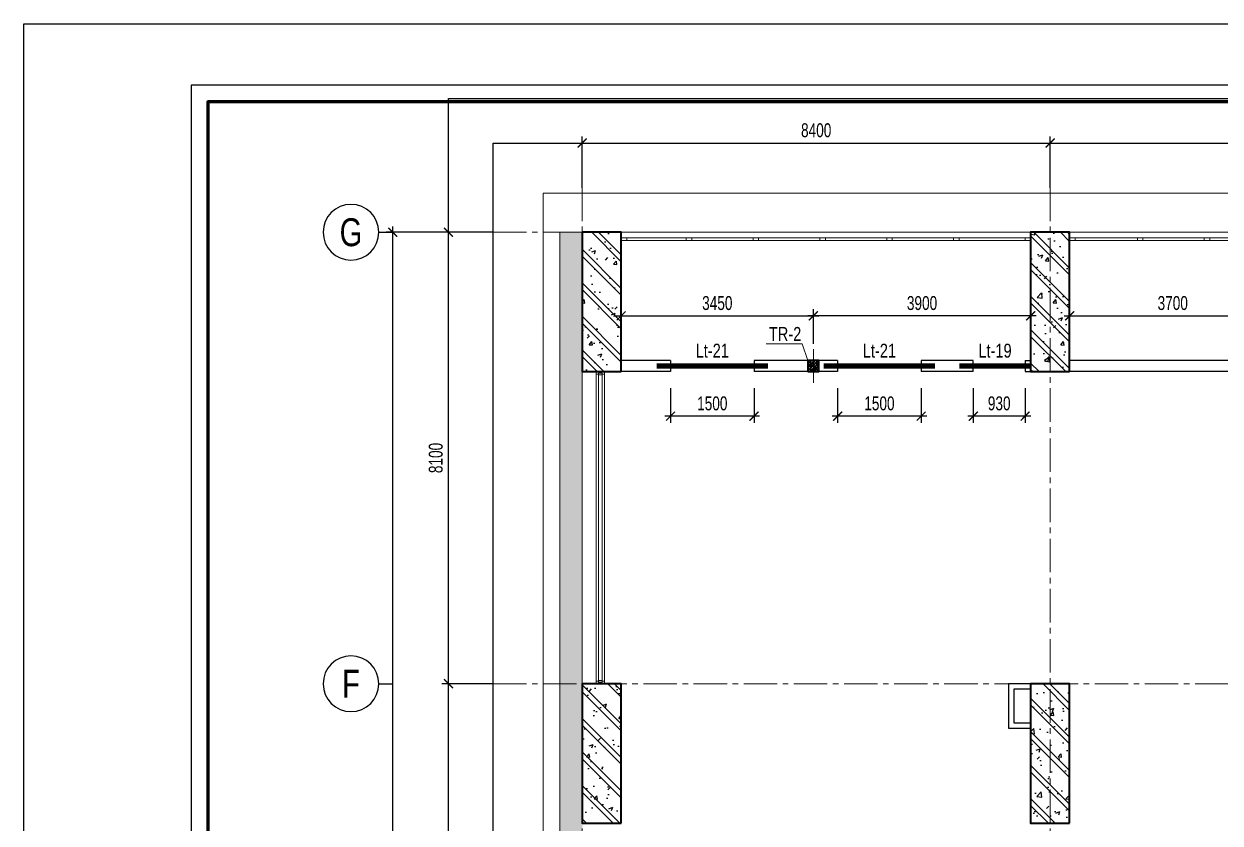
# Model space of a CAD drawing. Header units: millimetres. Extents: x 0 to 84100, y 0 to 158663.
# Drawn here: x 0 to 21471, y 144326 to 158663 of the extents above; entities that cross this region are included whole.
import ezdxf
from ezdxf.enums import TextEntityAlignment as Align

# ---------------------------------------------------------------- set-up
doc = ezdxf.new("R2010")
doc.units = ezdxf.units.MM
doc.header["$LTSCALE"] = 800
doc.header["$MEASUREMENT"] = 0
doc.linetypes.add('CENTER2', pattern=[1.125, 0.75, -0.125, 0.125, -0.125])
doc.layers.get('DEFPOINTS').update_dxf_attribs({"color": 87})
for name, color, linetype, lineweight in [('02.CDC.DIM', 1, 'Continuous', 20), ('CDC.01.AXIS', 160, 'CENTER2', 13), ('CDC.07.TEXTCOL', 3, 'Continuous', 18), ('CDC.09.COLUMN', 4, 'Continuous', 35), ('CDC.11.NOTE', 8, 'Continuous', 18)]:
    doc.layers.add(name, color=color, linetype=linetype, lineweight=lineweight)
for name, color, linetype in [('CDC-KHUNGTEN', 9, 'Continuous'), ('CDC.02.DIM', 1, 'Continuous'), ('CDC.03.BORDER', 3, 'Continuous'), ('CDC.06.TEXT', 2, 'Continuous'), ('CDC.10.HATCH', 9, 'Continuous'), ('HATCH', 8, 'Continuous'), ('KCS_LANH_TO', 3, 'Continuous')]:
    doc.layers.add(name, color=color, linetype=linetype)
doc.layers.add('CDC.15.NOPLOT', color=87, linetype='Continuous', plot=False)
doc.styles.add('BIGTEXT', font='arial.ttf', dxfattribs={"width": 0.8})
doc.styles.add('KCS_SMTEXT', font='arial.ttf', dxfattribs={"width": 0.7})
doc.dimstyles.new('KCS_DIM100', dxfattribs={"dimscale": 100, "dimtxt": 2.5, "dimasz": 1.6, "dimexe": 1.2, "dimexo": 0, "dimgap": 1, "dimtad": 1, "dimdec": 0, "dimzin": 0, "dimdsep": 46, "dimtxsty": 'KCS_SMTEXT', "dimblk": 'ARCHTICK', "dimcen": 0, "dimdle": 1, "dimclrd": 1, "dimclre": 1, "dimclrt": 2, "dimadec": 0, "dimazin": 0, "dimtfac": 1, "dimtdec": 0, "dimtix": 1, "dimtmove": 2, "dimatfit": 3, "dimfxl": 1, "dimtolj": 1, "dimtzin": 0, "dimarcsym": 0})
pattern_1 = [(50, (61100.4, -1179204.9), (717.26018, -62.75213), [75, -825]), (355, (61100.4, -1179204.9), (-138.75133, 752.19213), [60, -660]), (100.4514, (61160.2, -1179210.1), (578.50938, 689.43954), [63.7402, -701.1421]), (46.1842, (61100.4, -1179004.9), (1067.24105, -165.519), [112.5, -1237.5]), (96.6356, (61189.4, -1179018.7), (934.6627, 974.1179), [95.6103, -1051.713]), (351.1842, (61100.4, -1179004.9), (934.6619, 974.1186), [90, -990]), (21, (61200.4, -1179054.9), (596.90705, -402.6189), [75, -825]), (226, (61200.4, -1179054.9), (671.88212, -365.5398), [60, -660]), (71.4514, (61250.16, -1179088.44), (840.22263, 322.5305), [63.7402, -701.1421]), (67.5, (61100.42, -1179204.9), (-155.916183, 294.37446), [0, -652, 0, -670, 0, -662.5]), (4.5, (61100.42, -1179204.9), (283.35092, 380.10319), [0, -382, 0, -637, 0, -252.5]), (327.5, (60877.42, -1179204.9), (533.822436, -22.55487), [0, -250, 0, -780, 0, -1035]), (317.5, (60777.4, -1179204.9), (583.18617, 100.10498), [0, -325, 0, -518, 0, -735]), (315, (61100.42, -1179204.9), (300.52038, 300.52038), []), (315, (61100.42, -1179082.4), (300.52038, 300.52038), [])]

# ---------------------------------------------------------------- blocks, each defined once
blk = doc.blocks.new('*U25')
for points in [[(60, -40), (45, -40), (45, 3), (0, 3), (0, -40), (0, -40), (0, -103), (0, -103), (0, -147), (45, -147), (45, -103), (60, -103)], [(5540, -40), (5555, -40), (5555, 3), (5600, 3), (5600, -40), (5600, -40), (5600, -103), (5600, -103), (5600, -147), (5555, -147), (5555, -103), (5540, -103)], [(30, -103), (60, -103), (60, -40), (30, -40)], [(5570, -103), (5540, -103), (5540, -40), (5570, -40)]]:
    blk.add_lwpolyline(points, close=True)
at = {"lineweight": -2}
for points in [[(45, 3), (5555, 3), (5555, -40), (45, -40)], [(45, -103), (5555, -103), (5555, -147), (45, -147)]]:
    blk.add_lwpolyline(points, close=True, dxfattribs=at)
blk = doc.blocks.new('_ArchTick')
at = {"color": 0, "linetype": 'ByBlock', "const_width": 0.15}
blk.add_lwpolyline([(-0.5, -0.5), (0.5, 0.5)], dxfattribs=at)
blk = doc.blocks.new('*D406')
at = {"layer": 'CDC.02.DIM', "color": 1, "lineweight": -2, "ltscale": 0.5, "transparency": 16777216}
for p, q in [((9921, 156526), (18521, 156526)), ((10021, 155722), (10021, 156646)), ((18421, 155722), (18421, 156646))]:
    blk.add_line(p, q, dxfattribs=at)
at = {"layer": 'DEFPOINTS', "color": 0, "ltscale": 0.5, "transparency": 16777216}
for p in [(18421, 156526), (10021, 155722), (18421, 155722)]:
    blk.add_point(p, dxfattribs=at)
at = {"layer": 'CDC.02.DIM', "color": 1, "lineweight": -2, "ltscale": 0.5, "transparency": 16777216, "xscale": 160, "yscale": 160, "zscale": 160, "rotation": 180}
blk.add_blockref('_ArchTick', (10021, 156526), dxfattribs=at)
at = {"layer": 'CDC.02.DIM', "color": 1, "lineweight": -2, "ltscale": 0.5, "transparency": 16777216, "xscale": 160, "yscale": 160, "zscale": 160}
blk.add_blockref('_ArchTick', (18421, 156526), dxfattribs=at)
at = {"layer": 'CDC.02.DIM', "color": 2, "ltscale": 0.5, "transparency": 16777216, "insert": (14221, 156754), "char_height": 250, "attachment_point": 5, "style": 'KCS_SMTEXT'}
blk.add_mtext('\\A1;8400', dxfattribs=at)
blk = doc.blocks.new('*D407')
at = {"layer": 'CDC.02.DIM', "color": 1, "lineweight": -2, "ltscale": 0.5, "transparency": 16777216}
for p, q in [((18321, 156526), (26621, 156526)), ((18421, 155722), (18421, 156646)), ((26521, 155722), (26521, 156646))]:
    blk.add_line(p, q, dxfattribs=at)
at = {"layer": 'DEFPOINTS', "color": 0, "ltscale": 0.5, "transparency": 16777216}
for p in [(26521, 156526), (18421, 155722), (26521, 155722)]:
    blk.add_point(p, dxfattribs=at)
at = {"layer": 'CDC.02.DIM', "color": 1, "lineweight": -2, "ltscale": 0.5, "transparency": 16777216, "xscale": 160, "yscale": 160, "zscale": 160, "rotation": 180}
blk.add_blockref('_ArchTick', (18421, 156526), dxfattribs=at)
at = {"layer": 'CDC.02.DIM', "color": 1, "lineweight": -2, "ltscale": 0.5, "transparency": 16777216, "xscale": 160, "yscale": 160, "zscale": 160}
blk.add_blockref('_ArchTick', (26521, 156526), dxfattribs=at)
at = {"layer": 'CDC.02.DIM', "color": 2, "ltscale": 0.5, "transparency": 16777216, "insert": (22471, 156754), "char_height": 250, "attachment_point": 5, "style": 'KCS_SMTEXT'}
blk.add_mtext('\\A1;8100', dxfattribs=at)
blk = doc.blocks.new('*D430')
at = {"layer": 'CDC.02.DIM', "color": 1, "lineweight": -2, "ltscale": 0.5, "transparency": 16777216}
for p, q in [((7621, 138626), (7621, 146926)), ((8421, 146826), (7501, 146826)), ((8421, 138726), (7501, 138726))]:
    blk.add_line(p, q, dxfattribs=at)
at = {"layer": 'DEFPOINTS', "color": 0, "ltscale": 0.5, "transparency": 16777216}
for p in [(7621, 146826), (8421, 146826), (8421, 138726)]:
    blk.add_point(p, dxfattribs=at)
at = {"layer": 'CDC.02.DIM', "color": 1, "lineweight": -2, "ltscale": 0.5, "transparency": 16777216, "xscale": 160, "yscale": 160, "zscale": 160}
for p, rotation in [((7621, 146826), 90), ((7621, 138726), 270)]:
    blk.add_blockref('_ArchTick', p, dxfattribs=dict(at, rotation=rotation))
at = {"layer": 'CDC.02.DIM', "color": 2, "ltscale": 0.5, "transparency": 16777216, "insert": (7393, 142776), "char_height": 250, "attachment_point": 5, "rotation": 90, "style": 'KCS_SMTEXT'}
blk.add_mtext('\\A1;8100', dxfattribs=at)
blk = doc.blocks.new('*D431')
at = {"layer": 'CDC.02.DIM', "color": 1, "lineweight": -2, "ltscale": 0.5, "transparency": 16777216}
for p, q in [((7621, 146726), (7621, 155026)), ((8421, 154926), (7501, 154926)), ((8421, 146826), (7501, 146826))]:
    blk.add_line(p, q, dxfattribs=at)
at = {"layer": 'DEFPOINTS', "color": 0, "ltscale": 0.5, "transparency": 16777216}
for p in [(7621, 154926), (8421, 154926), (8421, 146826)]:
    blk.add_point(p, dxfattribs=at)
at = {"layer": 'CDC.02.DIM', "color": 1, "lineweight": -2, "ltscale": 0.5, "transparency": 16777216, "xscale": 160, "yscale": 160, "zscale": 160}
for p, rotation in [((7621, 154926), 90), ((7621, 146826), 270)]:
    blk.add_blockref('_ArchTick', p, dxfattribs=dict(at, rotation=rotation))
at = {"layer": 'CDC.02.DIM', "color": 2, "ltscale": 0.5, "transparency": 16777216, "insert": (7393, 150876), "char_height": 250, "attachment_point": 5, "rotation": 90, "style": 'KCS_SMTEXT'}
blk.add_mtext('\\A1;8100', dxfattribs=at)
blk = doc.blocks.new('*D433')
at = {"layer": 'CDC.02.DIM', "color": 1, "lineweight": -2, "ltscale": 0.5, "transparency": 16777216}
for p, q in [((6621, 106226), (6621, 155026)), ((8421, 154926), (6501, 154926)), ((8421, 106326), (6501, 106326))]:
    blk.add_line(p, q, dxfattribs=at)
at = {"layer": 'DEFPOINTS', "color": 0, "ltscale": 0.5, "transparency": 16777216}
for p in [(6621, 154926), (8421, 154926), (8421, 106326)]:
    blk.add_point(p, dxfattribs=at)
at = {"layer": 'CDC.02.DIM', "color": 1, "lineweight": -2, "ltscale": 0.5, "transparency": 16777216, "xscale": 160, "yscale": 160, "zscale": 160}
for p, rotation in [((6621, 154926), 90), ((6621, 106326), 270)]:
    blk.add_blockref('_ArchTick', p, dxfattribs=dict(at, rotation=rotation))
at = {"layer": 'CDC.02.DIM', "color": 2, "ltscale": 0.5, "transparency": 16777216, "insert": (6393, 129626), "char_height": 250, "attachment_point": 5, "rotation": 90, "style": 'KCS_SMTEXT'}
blk.add_mtext('\\A1;48600', dxfattribs=at)
blk = doc.blocks.new('*D442')
at = {"layer": 'CDC.02.DIM', "color": 1, "lineweight": -2, "transparency": 16777216}
for p, q in [((11606, 152126), (11606, 151506)), ((13106, 152126), (13106, 151506)), ((13206, 151626), (11506, 151626))]:
    blk.add_line(p, q, dxfattribs=at)
at = {"layer": 'DEFPOINTS', "color": 0, "transparency": 16777216}
for p in [(11606, 152126), (13106, 152126), (11606, 151626)]:
    blk.add_point(p, dxfattribs=at)
at = {"layer": 'CDC.02.DIM', "color": 1, "lineweight": -2, "transparency": 16777216, "xscale": 160, "yscale": 160, "zscale": 160, "rotation": 180}
blk.add_blockref('_ArchTick', (11606, 151626), dxfattribs=at)
at = {"layer": 'CDC.02.DIM', "color": 1, "lineweight": -2, "transparency": 16777216, "xscale": 160, "yscale": 160, "zscale": 160}
blk.add_blockref('_ArchTick', (13106, 151626), dxfattribs=at)
at = {"layer": 'CDC.02.DIM', "color": 2, "transparency": 16777216, "insert": (12356, 151854), "char_height": 250, "attachment_point": 5, "style": 'KCS_SMTEXT'}
blk.add_mtext('\\A1;1500', dxfattribs=at)
blk = doc.blocks.new('*D443')
at = {"layer": 'CDC.02.DIM', "color": 1, "lineweight": -2, "transparency": 16777216}
for p, q in [((14606, 152126), (14606, 151506)), ((16106, 152126), (16106, 151506)), ((16206, 151626), (14506, 151626))]:
    blk.add_line(p, q, dxfattribs=at)
at = {"layer": 'DEFPOINTS', "color": 0, "transparency": 16777216}
for p in [(14606, 152126), (16106, 152126), (14606, 151626)]:
    blk.add_point(p, dxfattribs=at)
at = {"layer": 'CDC.02.DIM', "color": 1, "lineweight": -2, "transparency": 16777216, "xscale": 160, "yscale": 160, "zscale": 160, "rotation": 180}
blk.add_blockref('_ArchTick', (14606, 151626), dxfattribs=at)
at = {"layer": 'CDC.02.DIM', "color": 1, "lineweight": -2, "transparency": 16777216, "xscale": 160, "yscale": 160, "zscale": 160}
blk.add_blockref('_ArchTick', (16106, 151626), dxfattribs=at)
at = {"layer": 'CDC.02.DIM', "color": 2, "transparency": 16777216, "insert": (15356, 151854), "char_height": 250, "attachment_point": 5, "style": 'KCS_SMTEXT'}
blk.add_mtext('\\A1;1500', dxfattribs=at)
blk = doc.blocks.new('*D444')
at = {"layer": 'CDC.02.DIM', "color": 1, "lineweight": -2, "transparency": 16777216}
for p, q in [((17041, 152126), (17041, 151506)), ((17971, 152126), (17971, 151506)), ((18071, 151626), (16941, 151626))]:
    blk.add_line(p, q, dxfattribs=at)
at = {"layer": 'DEFPOINTS', "color": 0, "transparency": 16777216}
for p in [(17041, 152126), (17971, 152126), (17041, 151626)]:
    blk.add_point(p, dxfattribs=at)
at = {"layer": 'CDC.02.DIM', "color": 1, "lineweight": -2, "transparency": 16777216, "xscale": 160, "yscale": 160, "zscale": 160, "rotation": 180}
blk.add_blockref('_ArchTick', (17041, 151626), dxfattribs=at)
at = {"layer": 'CDC.02.DIM', "color": 1, "lineweight": -2, "transparency": 16777216, "xscale": 160, "yscale": 160, "zscale": 160}
blk.add_blockref('_ArchTick', (17971, 151626), dxfattribs=at)
at = {"layer": 'CDC.02.DIM', "color": 2, "transparency": 16777216, "insert": (17506, 151854), "char_height": 250, "attachment_point": 5, "style": 'KCS_SMTEXT'}
blk.add_mtext('\\A1;930', dxfattribs=at)
blk = doc.blocks.new('*D468')
at = {"layer": 'CDC.02.DIM', "color": 1, "lineweight": -2, "transparency": 16777216}
for p, q in [((14171, 152926), (14171, 153546)), ((18071, 152926), (18071, 153546)), ((18171, 153426), (14071, 153426))]:
    blk.add_line(p, q, dxfattribs=at)
at = {"layer": 'DEFPOINTS', "color": 0, "transparency": 16777216}
for p in [(14171, 153426), (14171, 152926), (18071, 152926)]:
    blk.add_point(p, dxfattribs=at)
at = {"layer": 'CDC.02.DIM', "color": 1, "lineweight": -2, "transparency": 16777216, "xscale": 160, "yscale": 160, "zscale": 160, "rotation": 180}
blk.add_blockref('_ArchTick', (14171, 153426), dxfattribs=at)
at = {"layer": 'CDC.02.DIM', "color": 1, "lineweight": -2, "transparency": 16777216, "xscale": 160, "yscale": 160, "zscale": 160}
blk.add_blockref('_ArchTick', (18071, 153426), dxfattribs=at)
at = {"layer": 'CDC.02.DIM', "color": 2, "transparency": 16777216, "insert": (16121, 153654), "char_height": 250, "attachment_point": 5, "style": 'KCS_SMTEXT'}
blk.add_mtext('\\A1;3900', dxfattribs=at)
blk = doc.blocks.new('*D469')
at = {"layer": 'CDC.02.DIM', "color": 1, "lineweight": -2, "transparency": 16777216}
for p, q in [((10721, 152926), (10721, 153546)), ((14171, 152926), (14171, 153546)), ((10621, 153426), (14271, 153426))]:
    blk.add_line(p, q, dxfattribs=at)
at = {"layer": 'DEFPOINTS', "color": 0, "transparency": 16777216}
for p in [(14171, 153426), (10721, 152926), (14171, 152926)]:
    blk.add_point(p, dxfattribs=at)
at = {"layer": 'CDC.02.DIM', "color": 1, "lineweight": -2, "transparency": 16777216, "xscale": 160, "yscale": 160, "zscale": 160, "rotation": 180}
blk.add_blockref('_ArchTick', (10721, 153426), dxfattribs=at)
at = {"layer": 'CDC.02.DIM', "color": 1, "lineweight": -2, "transparency": 16777216, "xscale": 160, "yscale": 160, "zscale": 160}
blk.add_blockref('_ArchTick', (14171, 153426), dxfattribs=at)
at = {"layer": 'CDC.02.DIM', "color": 2, "transparency": 16777216, "insert": (12446, 153654), "char_height": 250, "attachment_point": 5, "style": 'KCS_SMTEXT'}
blk.add_mtext('\\A1;3450', dxfattribs=at)
blk = doc.blocks.new('TR2')
at = {"layer": 'HATCH'}
h = blk.add_hatch(dxfattribs=at)
h.set_pattern_fill('BETONG', color=256, scale=10, angle=90, style=0, pattern_type=2)
h.set_pattern_definition([(140, (579241.57, 154804.38), (6.2752135, 71.726018), [7.5, -82.5]), (85, (579241.57, 154804.38), (-75.219213, -13.875133), [6, -66]), (190.4514, (579242.094, 154810.355), (-68.943954, 57.850938), [6.374019, -70.114211]), (136.1842, (579221.57, 154804.38), (16.551901, 106.724105), [11.25, -123.75]), (186.6356, (579222.95, 154813.27), (-97.411787, 93.46627), [9.561029, -105.1713]), (81.1842, (579221.57, 154804.38), (-97.41186, 93.466195), [9, -99]), (111, (579226.57, 154814.38), (40.261889, 59.690705), [7.5, -82.5]), (56, (579226.57, 154814.38), (-72.5150045, 24.331533), [6, -66]), (161.4514, (579229.93, 154819.35), (-32.25305, 84.022263), [6.374019, -70.114211]), (127.5, (579241.572, 154804.378), (-33.2893854, 1.2159855), [0, -65.2, 0, -67, 0, -66.25]), (97.5, (579241.57, 154804.378), (-39.4411712, 26.3069537), [0, -38.2, 0, -63.7, 0, -25.25]), (57.5, (579241.572, 154782.078), (2.2554872, 53.3822436), [0, -25, 0, -78, 0, -103.5]), (47.5, (579241.57, 154772.08), (-10.0104982, 58.318617), [0, -32.5, 0, -51.8, 0, -73.5]), (135, (579241.57, 154804.378), (-30.0520382, -30.0520382), []), (135, (579229.32, 154804.378), (-30.0520382, -30.0520382), [])])
h.paths.add_polyline_path([(-100, -100), (100, -100), (100, 100), (-100, 100)])
at = {"layer": 'CDC.01.AXIS'}
blk.add_line((-300, 0), (300, 0), dxfattribs=at)
at = {"layer": 'CDC.09.COLUMN'}
blk.add_lwpolyline([(100, -100), (100, 100), (-100, 100), (-100, -100)], close=True, dxfattribs=at)
blk = doc.blocks.new('*D471')
at = {"layer": 'CDC.02.DIM', "color": 1, "lineweight": -2, "transparency": 16777216}
for p, q in [((18771, 152926), (18771, 153546)), ((22471, 152926), (22471, 153546)), ((18671, 153426), (22571, 153426))]:
    blk.add_line(p, q, dxfattribs=at)
at = {"layer": 'DEFPOINTS', "color": 0, "transparency": 16777216}
for p in [(22471, 153426), (18771, 152926), (22471, 152926)]:
    blk.add_point(p, dxfattribs=at)
at = {"layer": 'CDC.02.DIM', "color": 1, "lineweight": -2, "transparency": 16777216, "xscale": 160, "yscale": 160, "zscale": 160, "rotation": 180}
blk.add_blockref('_ArchTick', (18771, 153426), dxfattribs=at)
at = {"layer": 'CDC.02.DIM', "color": 1, "lineweight": -2, "transparency": 16777216, "xscale": 160, "yscale": 160, "zscale": 160}
blk.add_blockref('_ArchTick', (22471, 153426), dxfattribs=at)
at = {"layer": 'CDC.02.DIM', "color": 2, "transparency": 16777216, "insert": (20621, 153654), "char_height": 250, "attachment_point": 5, "style": 'KCS_SMTEXT'}
blk.add_mtext('\\A1;3700', dxfattribs=at)
blk = doc.blocks.new('_Axis name')
at = {"layer": 'CDC.02.DIM'}
blk.add_line((0, 2.5), (0, 0), dxfattribs=at)
blk.add_circle((0, 7.5), 5, dxfattribs=at)
at = {"layer": 'CDC.02.DIM', "style": 'BIGTEXT', "width": 0.75}
blk.add_attdef('.', text='', height=5, dxfattribs=at).set_placement((0, 7.5), align=Align.MIDDLE)
blk = doc.blocks.new('Khung tên chuẩn')
at = {"layer": 'CDC-KHUNGTEN', "color": 8}
blk.add_lwpolyline([(75096, 1100), (83000, 1100), (83000, 58300), (3000, 58300), (3000, 1100), (75096, 1100)], dxfattribs=at)
at = {"layer": 'CDC-KHUNGTEN', "color": 255, "lineweight": 60}
blk.add_lwpolyline([(74900, 1400), (74900, 58000), (3300, 58000), (3300, 1400), (74900, 1400)], close=True, dxfattribs=at)
at = {"layer": 'DEFPOINTS', "color": 1, "ltscale": 0.2}
blk.add_lwpolyline([(0, 0), (0, 59400), (84100, 59400), (84100, 0), (0, 0)], close=True, dxfattribs=at)

msp = doc.modelspace()

# ---------------------------------------------------------------- hatches: boundary and pattern name
at = {"layer": 'CDC.10.HATCH'}
h = msp.add_hatch(dxfattribs=at)
h.set_pattern_fill('CROSS', color=256, scale=15)
h.set_pattern_definition([(0, (-2553456.83, -1772511.1), (95.25, 95.25), [47.625, -142.875]), (90, (-2553433.02, -1772534.92), (-95.25, 95.25), [47.625, -142.875])])
h.paths.add_polyline_path([(10020.7, 154926.1), (9620.7, 154926.1), (9620.7, 128876.1), (27270.7, 128876.1), (27270.7, 130626.1), (26870.7, 130626.1), (26870.7, 129276.1), (26870.7, 129276.1), (10020.7, 129276.1)])
h = msp.add_hatch(dxfattribs=at)
h.set_pattern_fill('BETONG', color=256, scale=100, style=0, pattern_type=2)
h.set_pattern_definition(pattern_1)
h.paths.add_polyline_path([(10020.7, 152426.1), (10720.7, 152426.1), (10720.7, 154926.1), (10020.7, 154926.1), (10020.7, 153412.2)])
h = msp.add_hatch(dxfattribs=at)
h.set_pattern_fill('BETONG', color=256, scale=100, style=0, pattern_type=2)
h.set_pattern_definition(pattern_1)
h.paths.add_polyline_path([(18070.7, 152426.1), (18770.7, 152426.1), (18770.7, 154926.1), (18070.7, 154926.1), (18070.7, 153412.2)])
h = msp.add_hatch(dxfattribs=at)
h.set_pattern_fill('BETONG', color=256, scale=100, style=0, pattern_type=2)
h.set_pattern_definition(pattern_1)
h.paths.add_polyline_path([(10020.7, 144326.1), (10720.7, 144326.1), (10720.7, 146826.1), (10020.7, 146826.1), (10020.7, 145312.2)])
h = msp.add_hatch(dxfattribs=at)
h.set_pattern_fill('BETONG', color=256, scale=100, style=0, pattern_type=2)
h.set_pattern_definition(pattern_1)
h.paths.add_polyline_path([(18070.7, 144326.1), (18770.7, 144326.1), (18770.7, 146826.1), (18070.7, 146826.1), (18070.7, 145312.2)])

# ---------------------------------------------------------------- linework, layer by layer
at = {"layer": 'CDC.01.AXIS'}
for p, q in [((10020.7, 104726.1), (10020.7, 156526.1)), ((18420.7, 104726.1), (18420.7, 156526.1)), ((8420.7, 154926.1), (68920.7, 154926.1)), ((8420.7, 146826.1), (68920.7, 146826.1))]:
    msp.add_line(p, q, dxfattribs=at)
at = {"layer": 'CDC.03.BORDER', "lineweight": 25}
for p, q in [((11605.7, 152626.1), (10720.7, 152626.1)), ((14605.7, 152626.1), (13105.7, 152626.1)), ((17040.7, 152626.1), (16105.7, 152626.1)), ((17040.7, 152426.1), (17040.7, 152626.1)), ((25140.7, 152626.1), (18770.7, 152626.1)), ((11605.7, 152426.1), (10720.7, 152426.1)), ((14605.7, 152426.1), (13105.7, 152426.1)), ((17040.7, 152426.1), (16105.7, 152426.1)), ((25140.7, 152426.1), (18770.7, 152426.1))]:
    msp.add_line(p, q, dxfattribs=at)
at = {"layer": 'CDC.03.BORDER'}
for p, q in [((11605.7, 152626.1), (11605.7, 152426.1)), ((13105.7, 152626.1), (13105.7, 152426.1)), ((14605.7, 152626.1), (14605.7, 152426.1)), ((16105.7, 152626.1), (16105.7, 152426.1)), ((17970.7, 152626.1), (18070.7, 152626.1)), ((17970.7, 152626.1), (17970.7, 152426.1)), ((17970.7, 152426.1), (18070.7, 152426.1))]:
    msp.add_line(p, q, dxfattribs=at)
for points in [[(18070.7, 146826.1), (17670.7, 146826.1), (17670.7, 146026.1), (18070.7, 146026.1)], [(18070.7, 146726.1), (17770.7, 146726.1), (17770.7, 146126.1), (18070.7, 146126.1)]]:
    msp.add_lwpolyline(points, dxfattribs=at)
at = {"layer": 'CDC.09.COLUMN'}
for points in [[(10720.7, 152426.1), (10720.7, 154926.1), (10020.7, 154926.1), (10020.7, 152426.1)], [(18770.7, 152426.1), (18770.7, 154926.1), (18070.7, 154926.1), (18070.7, 152426.1)], [(10720.7, 144326.1), (10720.7, 146826.1), (10020.7, 146826.1), (10020.7, 144326.1)], [(18770.7, 144326.1), (18770.7, 146826.1), (18070.7, 146826.1), (18070.7, 144326.1)]]:
    msp.add_lwpolyline(points, close=True, dxfattribs=at)
at = {"layer": 'CDC.11.NOTE'}
for p, q in [((68020.7, 155626.1), (9320.7, 155626.1)), ((9320.7, 155626.1), (9320.7, 128576.1)), ((9620.7, 154926.1), (9620.7, 128876.1)), ((10020.7, 154926.1), (9620.7, 154926.1)), ((10020.7, 154926.1), (10020.7, 146826.1)), ((10720.7, 154926.1), (66620.7, 154926.1)), ((18070.7, 154826.1), (10720.7, 154826.1)), ((26170.7, 154826.1), (18770.7, 154826.1)), ((18070.7, 154776.1), (10720.7, 154776.1)), ((26170.7, 154776.1), (18770.7, 154776.1))]:
    msp.add_line(p, q, dxfattribs=at)
for points in [[(10820.7, 154776.1), (10820.7, 154826.1), (10720.7, 154826.1), (10720.7, 154776.1)], [(11987, 154776.1), (11987, 154826.1), (11887, 154826.1), (11887, 154776.1)], [(13187, 154776.1), (13187, 154826.1), (13087, 154826.1), (13087, 154776.1)], [(14387, 154776.1), (14387, 154826.1), (14287, 154826.1), (14287, 154776.1)], [(15587, 154776.1), (15587, 154826.1), (15487, 154826.1), (15487, 154776.1)], [(16787, 154776.1), (16787, 154826.1), (16687, 154826.1), (16687, 154776.1)], [(18070.7, 154776.1), (18070.7, 154826.1), (17970.7, 154826.1), (17970.7, 154776.1)], [(18870.7, 154776.1), (18870.7, 154826.1), (18770.7, 154826.1), (18770.7, 154776.1)], [(20087, 154776.1), (20087, 154826.1), (19987, 154826.1), (19987, 154776.1)], [(21287, 154776.1), (21287, 154826.1), (21187, 154826.1), (21187, 154776.1)]]:
    msp.add_lwpolyline(points, close=True, dxfattribs=at)
msp.add_lwpolyline([(14070.7, 152626.1), (13970.7, 152926.1), (13320.7, 152926.1)], dxfattribs=at)
at = {"layer": 'CDC.15.NOPLOT'}
for points in [[(7620.7, 157326.1), (69720.7, 157326.1), (69720.7, 103926.1), (7620.7, 103926.1)], [(8420.7, 156526.1), (68920.7, 156526.1), (68920.7, 104726.1), (8420.7, 104726.1)]]:
    msp.add_lwpolyline(points, close=True, dxfattribs=at)
at = {"layer": 'KCS_LANH_TO', "color": 7, "const_width": 100}
for points in [[(11355.7, 152526.1), (13355.7, 152526.1)], [(14355.7, 152526.1), (16355.7, 152526.1)], [(16790.7, 152526.1), (18070.7, 152526.1)]]:
    msp.add_lwpolyline(points, dxfattribs=at)

# ---------------------------------------------------------------- block references
msp.add_blockref('Khung tên chuẩn', (0, 99262.9))
at = {"layer": '02.CDC.DIM'}
ref = msp.add_blockref('_Axis name', (6620.7, 154926.1), dxfattribs=dict(at, xscale=-100, yscale=100, zscale=100, rotation=90))
ref.add_attrib('.', 'G', dxfattribs={"layer": 'CDC.02.DIM', "height": 500, "style": 'BIGTEXT', "width": 0.75}).set_placement((5870.7, 154926.1), align=Align.MIDDLE)
ref = msp.add_blockref('_Axis name', (6620.7, 146826.1), dxfattribs=dict(at, xscale=-100, yscale=100, zscale=100, rotation=90))
ref.add_attrib('.', 'F', dxfattribs={"layer": 'CDC.02.DIM', "height": 500, "style": 'BIGTEXT', "width": 0.75}).set_placement((5870.7, 146826.1), align=Align.MIDDLE)
at = {"layer": 'CDC.09.COLUMN', "rotation": 270}
msp.add_blockref('TR2', (14170.7, 152526.1), dxfattribs=at)
at = {"layer": 'CDC.11.NOTE', "rotation": 270}
msp.add_blockref('*U25', (10417.3, 152426.1), dxfattribs=at)

# ---------------------------------------------------------------- texts
at = {"layer": 'CDC.06.TEXT', "style": 'KCS_SMTEXT', "width": 0.75}
for s, p in [('Lt-21', (12355.7, 152676.1)), ('Lt-21', (15355.7, 152676.1)), ('Lt-19', (17430.7, 152676.1))]:
    msp.add_text(s, height=250, dxfattribs=at).set_placement(p, align=Align.CENTER)
at = {"layer": 'CDC.07.TEXTCOL', "style": 'KCS_SMTEXT', "width": 0.75}
msp.add_text('TR-2', height=250, dxfattribs=at).set_placement((13662.8, 152976.1), align=Align.CENTER)

# ---------------------------------------------------------------- dimensions: what is measured, and where the dimension line sits
at = {"layer": 'CDC.02.DIM', "ltscale": 0.5}
for base, p1, p2, picture, middle in [((18420.7, 156526.1), (10020.7, 155722.1), (18420.7, 155722.1), '*D406', (14220.7, 156753.8)), ((26520.7, 156526.1), (18420.7, 155722.1), (26520.7, 155722.1), '*D407', (22470.7, 156753.8))]:
    dim = msp.add_linear_dim(base=base, p1=p1, p2=p2, dimstyle='KCS_DIM100', dxfattribs=at)
    dim.commit()
    dim.dimension.update_dxf_attribs({"geometry": picture, "text_midpoint": middle})
dim = msp.add_linear_dim(base=(6620.7, 154926.1), p1=(8420.7, 106326.1), p2=(8420.7, 154926.1), angle=90, dimstyle='KCS_DIM100', dxfattribs=at)
dim.commit()
dim.dimension.update_dxf_attribs({"geometry": '*D433', "text_midpoint": (6393, 129626.1), "dimtype": 160})
for base, p1, p2, picture, middle in [((7620.7, 154926.1), (8420.7, 146826.1), (8420.7, 154926.1), '*D431', (7393, 150876.1)), ((7620.7, 146826.1), (8420.7, 138726.1), (8420.7, 146826.1), '*D430', (7393, 142776.1))]:
    dim = msp.add_linear_dim(base=base, p1=p1, p2=p2, angle=90, dimstyle='KCS_DIM100', dxfattribs=at)
    dim.commit()
    dim.dimension.update_dxf_attribs({"geometry": picture, "text_midpoint": middle})
at = {"layer": 'CDC.02.DIM'}
for base, p1, p2, picture, middle in [((14170.7, 153426.1), (10720.7, 152926.1), (14170.7, 152926.1), '*D469', (12445.7, 153653.9)), ((22470.7, 153426.1), (18770.7, 152926.1), (22470.7, 152926.1), '*D471', (20620.7, 153653.9))]:
    dim = msp.add_linear_dim(base=base, p1=p1, p2=p2, dimstyle='KCS_DIM100', dxfattribs=at)
    dim.commit()
    dim.dimension.update_dxf_attribs({"geometry": picture, "text_midpoint": middle})
for base, p1, p2, picture, middle in [((14170.7, 153426.1), (18070.7, 152926.1), (14170.7, 152926.1), '*D468', (16120.7, 153653.9)), ((11605.7, 151626.1), (13105.7, 152126.1), (11605.7, 152126.1), '*D442', (12355.7, 151853.8)), ((14605.7, 151626.1), (16105.7, 152126.1), (14605.7, 152126.1), '*D443', (15355.7, 151853.8)), ((17040.7, 151626.1), (17970.7, 152126.1), (17040.7, 152126.1), '*D444', (17505.7, 151853.9))]:
    dim = msp.add_linear_dim(base=base, p1=p1, p2=p2, angle=180, dimstyle='KCS_DIM100', dxfattribs=at)
    dim.commit()
    dim.dimension.update_dxf_attribs({"geometry": picture, "text_midpoint": middle})

doc.saveas('drawing.dxf')
